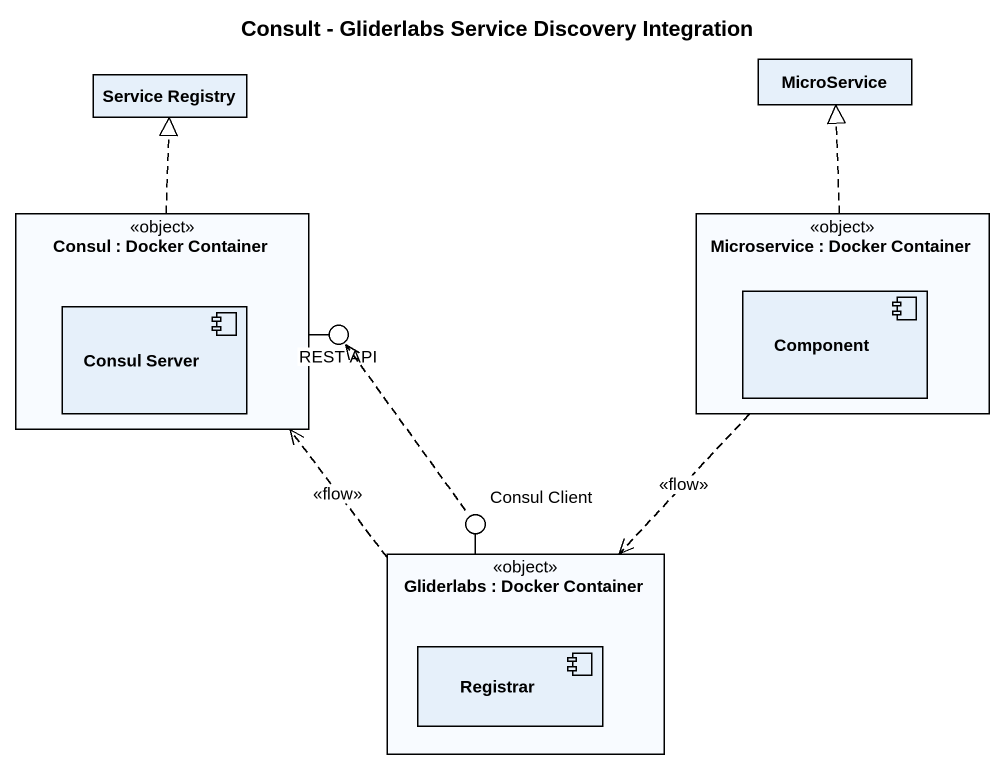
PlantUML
@startuml
title Consult - Gliderlabs Service Discovery Integration
allowmixing
hide circle
hide empty members
class MicroService
class "Service Registry" as Service_Registry
rectangle "Consul : Docker Container" as Consul <<object>> {
  component "Consul Server" as Consul_Server
}
rectangle "Microservice : Docker Container" as Microservice <<object>> {
  component "Component" as Component_
}
() "REST API" as REST_API
() "Consul Client" as Consul_Client
rectangle "Gliderlabs : Docker Container" as Gliderlabs <<object>> {
  component Registrar
}
Consul -right- REST_API
Gliderlabs -up- Consul_Client
Consul .up.|> Service_Registry
Microservice .up.|> MicroService
Microservice ..> Gliderlabs : <<flow>>
Consul_Client .up.> REST_API
Gliderlabs .up.> Consul : <<flow>>
@enduml
